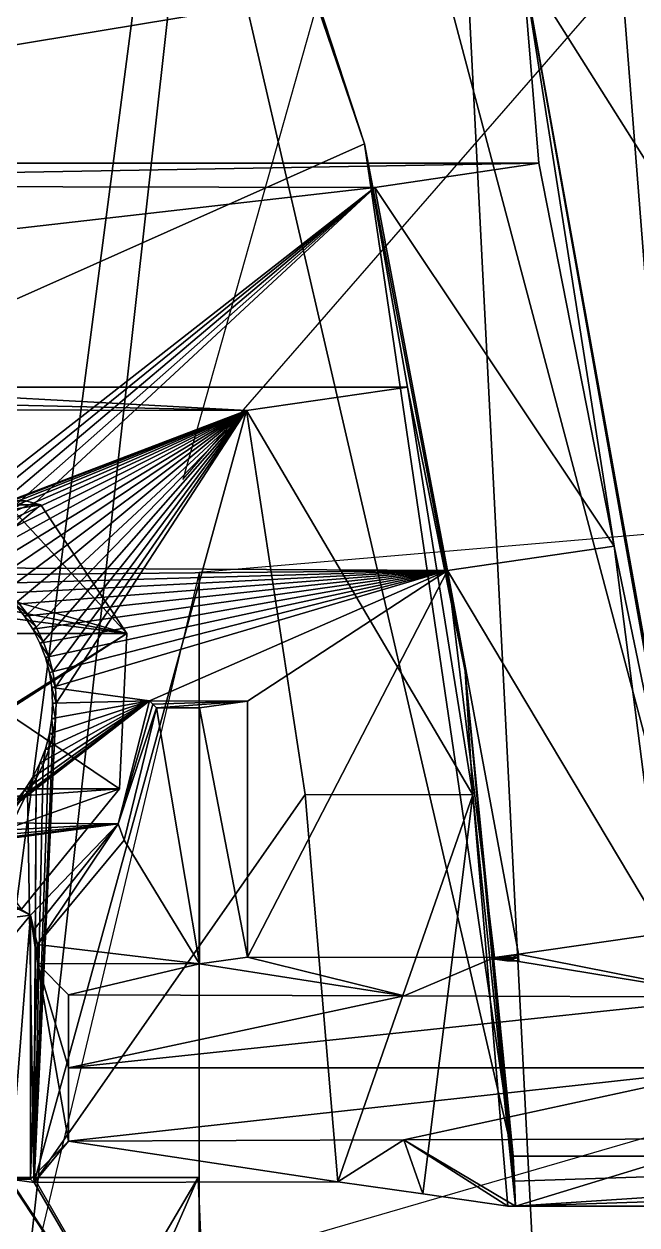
# Model space of a CAD drawing. Header units: millimetres. Extents: x -228 to 228, y -204 to 237.
# Drawn here: x 52.71 to 58.92, y 2.52 to 14.67 of the extents above; entities that cross this region are included whole.
import ezdxf

# ---------------------------------------------------------------- set-up
doc = ezdxf.new("R2010")
doc.units = ezdxf.units.MM
doc.header["$LTSCALE"] = 127.314815
for name, color, linetype in [('2216', 7, 'CONTINUOUS'), ('2518', 7, 'CONTINUOUS'), ('3519', 7, 'CONTINUOUS'), ('3522', 7, 'CONTINUOUS'), ('3524', 7, 'CONTINUOUS'), ('3601', 7, 'CONTINUOUS'), ('4976', 7, 'CONTINUOUS'), ('4977', 7, 'CONTINUOUS'), ('4992', 7, 'CONTINUOUS'), ('4993', 7, 'CONTINUOUS'), ('5003', 7, 'CONTINUOUS'), ('5004', 7, 'CONTINUOUS'), ('5005', 7, 'CONTINUOUS'), ('5007', 7, 'CONTINUOUS'), ('5008', 7, 'CONTINUOUS'), ('5084', 7, 'CONTINUOUS'), ('5085', 7, 'CONTINUOUS'), ('5086', 7, 'CONTINUOUS'), ('5092', 7, 'CONTINUOUS'), ('5093', 7, 'CONTINUOUS'), ('5094', 7, 'CONTINUOUS'), ('5098', 7, 'CONTINUOUS'), ('5128', 7, 'CONTINUOUS'), ('5129', 7, 'CONTINUOUS'), ('5130', 7, 'CONTINUOUS'), ('5131', 7, 'CONTINUOUS'), ('5133', 7, 'CONTINUOUS'), ('5142', 7, 'CONTINUOUS'), ('5146', 7, 'CONTINUOUS'), ('5147', 7, 'CONTINUOUS'), ('5157', 7, 'CONTINUOUS'), ('5171', 7, 'CONTINUOUS'), ('5202', 7, 'CONTINUOUS'), ('5204', 7, 'CONTINUOUS'), ('5205', 7, 'CONTINUOUS'), ('5213', 7, 'CONTINUOUS'), ('5279', 7, 'CONTINUOUS')]:
    doc.layers.add(name, color=color, linetype=linetype)

msp = doc.modelspace()

# ---------------------------------------------------------------- linework, layer by layer
at = {"layer": '2216', "color": 5, "linetype": 'Continuous'}
msp.add_3dface([(93.569, 13.453, 1086.02), (47.289, 0, 1088.256), (93.569, -13.453, 1086.02), (93.569, 13.453, 1086.02)], dxfattribs=at)
at = {"layer": '2518', "color": 6, "linetype": 'Continuous'}
for points in [[(61.41, 18.205, 1082.098), (58.426, 24.607, 1082.005), (54.318, 10.061, 1080.601), (61.41, 18.205, 1082.098)], [(54.485, -9.124, 1080.601), (65.215, 10.034, 1082.358), (54.484, 9.123, 1080.601), (54.485, -9.124, 1080.601)], [(65.651, 9.098, 1082.395), (65.215, 10.034, 1082.358), (54.485, -9.124, 1080.601), (65.651, 9.098, 1082.395)], [(50.301, -8.37, 1079.699), (54.485, -9.124, 1080.601), (54.484, 9.123, 1080.601), (50.301, -8.37, 1079.699)]]:
    msp.add_3dface(points, dxfattribs=at)
at = {"layer": '3519', "color": 5, "linetype": 'Continuous'}
for points in [[(59.386, -27.633, 1032.99), (47.482, -45.119, 1032.99), (56.261, 33.54, 1032.99), (59.386, -27.633, 1032.99)], [(56.261, 33.54, 1032.99), (47.482, -45.119, 1032.99), (52.366, 3.754, 1032.99), (56.261, 33.54, 1032.99)], [(52.705, 22.987, 1032.99), (56.261, 33.54, 1032.99), (52.366, 3.754, 1032.99), (52.705, 22.987, 1032.99)], [(64.017, 13.86, 1032.99), (59.386, -27.633, 1032.99), (56.261, 33.54, 1032.99), (64.017, 13.86, 1032.99)]]:
    msp.add_3dface(points, dxfattribs=at)
at = {"layer": '3522', "color": 5, "linetype": 'Continuous'}
msp.add_3dface([(56.691, 33.796, 1035.99), (82.007, 14.729, 1035.99), (64.505, 13.966, 1035.99), (56.691, 33.796, 1035.99)], dxfattribs=at)
at = {"layer": '3524', "color": 5, "linetype": 'Continuous'}
for points in [[(56.691, 33.796, 1035.99), (64.505, 13.966, 1035.99), (56.691, 33.796, 1033.49), (56.691, 33.796, 1035.99)], [(56.691, 33.796, 1033.49), (64.505, 13.966, 1035.99), (64.505, 13.966, 1033.49), (56.691, 33.796, 1033.49)]]:
    msp.add_3dface(points, dxfattribs=at)
at = {"layer": '3601', "color": 5, "linetype": 'Continuous'}
for points in [[(56.261, 33.54, 1032.99), (56.691, 33.796, 1033.49), (64.505, 13.966, 1033.49), (56.261, 33.54, 1032.99)], [(64.017, 13.86, 1032.99), (56.261, 33.54, 1032.99), (64.505, 13.966, 1033.49), (64.017, 13.86, 1032.99)]]:
    msp.add_3dface(points, dxfattribs=at)
at = {"layer": '4976', "color": 6, "linetype": 'Continuous'}
for points in [[(50.105, 3, 1074.589), (54.604, -0.116, 1038.948), (50.017, 5.275, 1074.578), (50.105, 3, 1074.589)], [(50.017, 5.275, 1074.578), (54.604, -0.116, 1038.948), (52.542, 3, 1054.738), (50.017, 5.275, 1074.578)], [(50.052, -0.116, 1076.019), (54.604, -0.116, 1038.948), (50.105, 3, 1074.589), (50.052, -0.116, 1076.019)], [(54.604, -0.116, 1038.948), (52.567, 2.984, 1054.54), (52.542, 3, 1054.738), (54.604, -0.116, 1038.948)], [(52.812, 2.949, 1052.555), (52.567, 2.984, 1054.54), (54.604, -0.116, 1038.948), (52.812, 2.949, 1052.555)], [(52.811, 3, 1052.553), (52.812, 2.949, 1052.555), (54.604, -0.116, 1038.948), (52.811, 3, 1052.553)], [(54.474, 3, 1039.003), (52.811, 3, 1052.553), (54.604, -0.116, 1038.948), (54.474, 3, 1039.003)]]:
    msp.add_3dface(points, dxfattribs=at)
at = {"layer": '4977', "color": 6, "linetype": 'Continuous'}
for points in [[(50.443, 9.808, 1074.63), (51.314, 8.503, 1074.737), (52.881, 9.808, 1054.78), (50.443, 9.808, 1074.63)], [(52.881, 9.808, 1054.78), (51.314, 8.503, 1074.737), (53.752, 8.503, 1054.886), (52.881, 9.808, 1054.78)], [(51.314, 8.503, 1074.737), (51.239, 6.932, 1074.728), (53.752, 8.503, 1054.886), (51.314, 8.503, 1074.737)], [(53.752, 8.503, 1054.886), (51.239, 6.932, 1074.728), (53.677, 6.932, 1054.877), (53.752, 8.503, 1054.886)], [(50.248, 5.717, 1074.606), (52.685, 5.717, 1054.756), (53.677, 6.932, 1054.877), (50.248, 5.717, 1074.606)], [(51.239, 6.932, 1074.728), (50.248, 5.717, 1074.606), (53.677, 6.932, 1054.877), (51.239, 6.932, 1074.728)]]:
    msp.add_3dface(points, dxfattribs=at)
at = {"layer": '4992', "color": 6, "linetype": 'Continuous'}
for points in [[(52.811, 3, 1052.553), (54.474, 3, 1039.003), (50.824, 3, 1052.31), (52.811, 3, 1052.553)], [(54.474, 3, 1039.003), (52.458, 3, 1039.003), (50.824, 3, 1052.31), (54.474, 3, 1039.003)]]:
    msp.add_3dface(points, dxfattribs=at)
at = {"layer": '4993', "color": 6, "linetype": 'Continuous'}
for points in [[(52.881, 9.808, 1054.78), (52.592, 9.758, 1054.744), (52.726, 9.847, 1054.761), (52.881, 9.808, 1054.78)], [(52.592, 9.758, 1054.744), (53.752, 8.503, 1054.886), (52.093, 8.975, 1054.683), (52.592, 9.758, 1054.744)], [(52.881, 9.808, 1054.78), (53.752, 8.503, 1054.886), (52.592, 9.758, 1054.744), (52.881, 9.808, 1054.78)], [(52.093, 8.975, 1054.683), (53.752, 8.503, 1054.886), (52.063, 8.839, 1054.679), (52.093, 8.975, 1054.683)], [(53.752, 8.503, 1054.886), (52.129, 8.716, 1054.687), (52.063, 8.839, 1054.679), (53.752, 8.503, 1054.886)], [(53.752, 8.503, 1054.886), (52.522, 7.713, 1054.736), (52.129, 8.716, 1054.687), (53.752, 8.503, 1054.886)], [(53.752, 8.503, 1054.886), (53.677, 6.932, 1054.877), (52.522, 7.713, 1054.736), (53.752, 8.503, 1054.886)], [(53.677, 6.932, 1054.877), (51.937, 6.809, 1054.664), (52.522, 7.713, 1054.736), (53.677, 6.932, 1054.877)], [(53.677, 6.932, 1054.877), (52.685, 5.717, 1054.756), (51.937, 6.809, 1054.664), (53.677, 6.932, 1054.877)]]:
    msp.add_3dface(points, dxfattribs=at)
at = {"layer": '5003', "color": 6, "linetype": 'Continuous'}
for points in [[(50.629, 10.998, 1039.01), (52.648, 23.733, 1039.01), (56.159, 13.46, 1039.01), (50.629, 10.998, 1039.01)], [(56.594, 10.998, 1039.01), (50.629, 10.998, 1039.01), (56.159, 13.46, 1039.01), (56.594, 10.998, 1039.01)], [(57.176, 8.122, 1039.01), (56.594, 10.998, 1039.01), (56.159, 13.46, 1039.01), (57.176, 8.122, 1039.01)], [(57.255, 6.873, 1039.01), (56.594, 10.998, 1039.01), (57.176, 8.122, 1039.01), (57.255, 6.873, 1039.01)], [(57.686, 2.712, 1039.01), (57.255, 6.873, 1039.01), (57.176, 8.122, 1039.01), (57.686, 2.712, 1039.01)], [(57.609, 2.712, 1039.01), (57.255, 6.873, 1039.01), (57.686, 2.712, 1039.01), (57.609, 2.712, 1039.01)]]:
    msp.add_3dface(points, dxfattribs=at)
at = {"layer": '5004', "color": 6, "linetype": 'Continuous'}
for points in [[(45.363, 13.262, 1041.01), (57.755, 15.311, 1041.01), (48.717, 18.909, 1041.01), (45.363, 13.262, 1041.01)], [(57.922, 13.262, 1041.01), (57.755, 15.311, 1041.01), (45.363, 13.262, 1041.01), (57.922, 13.262, 1041.01)], [(59.499, 5.471, 1041.01), (57.755, 15.311, 1041.01), (58.686, 9.387, 1041.01), (59.499, 5.471, 1041.01)], [(58.686, 9.387, 1041.01), (57.755, 15.311, 1041.01), (57.922, 13.262, 1041.01), (58.686, 9.387, 1041.01)], [(59.187, 5.471, 1041.01), (59.499, 5.471, 1041.01), (58.686, 9.387, 1041.01), (59.187, 5.471, 1041.01)]]:
    msp.add_3dface(points, dxfattribs=at)
at = {"layer": '5005', "color": 6, "linetype": 'Continuous'}
for points in [[(52.776, 2.984, 1054.565), (52.812, 2.949, 1052.555), (53.161, 3.369, 1076.637), (52.776, 2.984, 1054.565)], [(53.161, 3.369, 1076.637), (52.812, 2.949, 1052.555), (55.887, 2.955, 1052.932), (53.161, 3.369, 1076.637)], [(56.556, 3.381, 1077.332), (53.161, 3.369, 1076.637), (55.887, 2.955, 1052.932), (56.556, 3.381, 1077.332)], [(56.748, 2.834, 1045.972), (56.556, 3.381, 1077.332), (55.887, 2.955, 1052.932), (56.748, 2.834, 1045.972)], [(56.556, 3.381, 1077.332), (57.686, 2.712, 1039.01), (59.916, 3.392, 1077.945), (56.556, 3.381, 1077.332)], [(57.609, 2.712, 1039.01), (57.686, 2.712, 1039.01), (56.556, 3.381, 1077.332), (57.609, 2.712, 1039.01)], [(57.609, 2.712, 1039.01), (56.556, 3.381, 1077.332), (56.748, 2.834, 1045.972), (57.609, 2.712, 1039.01)], [(57.686, 2.712, 1039.01), (65.394, 2.712, 1039.01), (59.916, 3.392, 1077.945), (57.686, 2.712, 1039.01)], [(52.567, 2.984, 1054.54), (52.812, 2.949, 1052.555), (52.776, 2.984, 1054.565), (52.567, 2.984, 1054.54)]]:
    msp.add_3dface(points, dxfattribs=at)
at = {"layer": '5007', "color": 6, "linetype": 'Continuous'}
for points in [[(56.558, 4.837, 1077.352), (53.162, 4.849, 1076.662), (53.161, 4.109, 1076.648), (56.558, 4.837, 1077.352)], [(59.916, 4.826, 1077.962), (56.558, 4.837, 1077.352), (53.161, 4.109, 1076.648), (59.916, 4.826, 1077.962)], [(59.916, 4.826, 1077.962), (53.161, 4.109, 1076.648), (59.916, 4.109, 1077.952), (59.916, 4.826, 1077.962)], [(53.161, 3.369, 1076.637), (56.556, 3.381, 1077.332), (59.916, 4.109, 1077.952), (53.161, 3.369, 1076.637)], [(53.161, 4.109, 1076.648), (53.161, 3.369, 1076.637), (59.916, 4.109, 1077.952), (53.161, 4.109, 1076.648)], [(56.556, 3.381, 1077.332), (59.916, 3.392, 1077.945), (59.916, 4.109, 1077.952), (56.556, 3.381, 1077.332)]]:
    msp.add_3dface(points, dxfattribs=at)
at = {"layer": '5008', "color": 6, "linetype": 'Continuous'}
msp.add_3dface([(57.906, 26.056, 1040.41), (63.26, 5.492, 1040.41), (59.147, 26.284, 1075.51), (57.906, 26.056, 1040.41)], dxfattribs=at)
at = {"layer": '5084', "color": 6, "linetype": 'Continuous'}
for points in [[(62.004, 20.947, 1038.91), (65.368, 3.216, 1038.91), (53.197, 22.485, 1038.91), (62.004, 20.947, 1038.91)], [(53.197, 22.485, 1038.91), (65.368, 3.216, 1038.91), (57.664, 3.216, 1038.91), (53.197, 22.485, 1038.91)]]:
    msp.add_3dface(points, dxfattribs=at)
at = {"layer": '5085', "color": 6, "linetype": 'Continuous'}
for points in [[(56.159, 13.46, 1039.01), (52.648, 23.733, 1039.01), (53.197, 22.485, 1038.91), (56.159, 13.46, 1039.01)], [(56.159, 13.46, 1039.01), (53.197, 22.485, 1038.91), (57.664, 3.216, 1038.91), (56.159, 13.46, 1039.01)], [(57.176, 8.122, 1039.01), (56.159, 13.46, 1039.01), (57.664, 3.216, 1038.91), (57.176, 8.122, 1039.01)], [(57.686, 2.712, 1039.01), (57.176, 8.122, 1039.01), (57.676, 2.964, 1038.96), (57.686, 2.712, 1039.01)], [(57.176, 8.122, 1039.01), (57.664, 3.216, 1038.91), (57.676, 2.964, 1038.96), (57.176, 8.122, 1039.01)]]:
    msp.add_3dface(points, dxfattribs=at)
at = {"layer": '5086', "color": 6, "linetype": 'Continuous'}
for points in [[(57.664, 3.216, 1038.91), (65.368, 3.216, 1038.91), (57.676, 2.964, 1038.96), (57.664, 3.216, 1038.91)], [(65.368, 3.216, 1038.91), (57.686, 2.712, 1039.01), (57.676, 2.964, 1038.96), (65.368, 3.216, 1038.91)], [(57.686, 2.712, 1039.01), (65.368, 3.216, 1038.91), (65.381, 2.964, 1038.96), (57.686, 2.712, 1039.01)], [(65.394, 2.712, 1039.01), (57.686, 2.712, 1039.01), (65.381, 2.964, 1038.96), (65.394, 2.712, 1039.01)]]:
    msp.add_3dface(points, dxfattribs=at)
at = {"layer": '5092', "color": 6, "linetype": 'Continuous'}
for points in [[(56.594, 10.998, 1039.01), (57.255, 6.873, 1039.01), (54.963, 10.76, 1052.681), (56.594, 10.998, 1039.01)], [(54.963, 10.76, 1052.681), (57.255, 6.873, 1039.01), (55.558, 6.874, 1052.823), (54.963, 10.76, 1052.681)], [(57.255, 6.873, 1039.01), (55.887, 2.955, 1052.932), (55.558, 6.874, 1052.823), (57.255, 6.873, 1039.01)], [(55.887, 2.955, 1052.932), (57.255, 6.873, 1039.01), (56.748, 2.834, 1045.972), (55.887, 2.955, 1052.932)], [(57.609, 2.712, 1039.01), (56.748, 2.834, 1045.972), (57.255, 6.873, 1039.01), (57.609, 2.712, 1039.01)]]:
    msp.add_3dface(points, dxfattribs=at)
at = {"layer": '5093', "color": 6, "linetype": 'Continuous'}
for points in [[(45.198, 13.041, 1053.635), (43.446, 11.549, 1053.42), (56.261, 13.018, 1054.993), (45.198, 13.041, 1053.635)], [(43.446, 11.549, 1053.42), (51.5, 9.3, 1054.409), (56.261, 13.018, 1054.993), (43.446, 11.549, 1053.42)], [(51.5, 9.3, 1054.409), (51.657, 9.292, 1054.428), (56.261, 13.018, 1054.993), (51.5, 9.3, 1054.409)], [(51.657, 9.292, 1054.428), (51.813, 9.267, 1054.447), (56.261, 13.018, 1054.993), (51.657, 9.292, 1054.428)], [(51.813, 9.267, 1054.447), (51.965, 9.226, 1054.466), (56.261, 13.018, 1054.993), (51.813, 9.267, 1054.447)], [(51.965, 9.226, 1054.466), (52.112, 9.169, 1054.484), (56.261, 13.018, 1054.993), (51.965, 9.226, 1054.466)], [(56.261, 13.018, 1054.993), (52.112, 9.169, 1054.484), (56.997, 9.142, 1055.083), (56.261, 13.018, 1054.993)], [(52.112, 9.169, 1054.484), (52.252, 9.098, 1054.501), (56.997, 9.142, 1055.083), (52.112, 9.169, 1054.484)], [(52.252, 9.098, 1054.501), (52.384, 9.012, 1054.517), (56.997, 9.142, 1055.083), (52.252, 9.098, 1054.501)], [(52.384, 9.012, 1054.517), (52.506, 8.912, 1054.532), (56.997, 9.142, 1055.083), (52.384, 9.012, 1054.517)], [(52.506, 8.912, 1054.532), (52.617, 8.801, 1054.546), (56.997, 9.142, 1055.083), (52.506, 8.912, 1054.532)], [(52.617, 8.801, 1054.546), (52.715, 8.679, 1054.558), (56.997, 9.142, 1055.083), (52.617, 8.801, 1054.546)], [(52.715, 8.679, 1054.558), (52.8, 8.548, 1054.568), (56.997, 9.142, 1055.083), (52.715, 8.679, 1054.558)], [(52.8, 8.548, 1054.568), (52.871, 8.408, 1054.577), (56.997, 9.142, 1055.083), (52.8, 8.548, 1054.568)], [(52.871, 8.408, 1054.577), (52.927, 8.262, 1054.584), (56.997, 9.142, 1055.083), (52.871, 8.408, 1054.577)], [(52.927, 8.262, 1054.584), (52.968, 8.11, 1054.589), (56.997, 9.142, 1055.083), (52.927, 8.262, 1054.584)], [(52.968, 8.11, 1054.589), (52.992, 7.957, 1054.592), (56.997, 9.142, 1055.083), (52.968, 8.11, 1054.589)], [(56.997, 9.142, 1055.083), (52.992, 7.957, 1054.592), (53.981, 7.823, 1054.713), (56.997, 9.142, 1055.083)], [(54.974, 7.821, 1054.835), (56.997, 9.142, 1055.083), (53.981, 7.823, 1054.713), (54.974, 7.821, 1054.835)], [(54.974, 5.23, 1054.835), (57.474, 5.225, 1055.142), (56.997, 9.142, 1055.083), (54.974, 5.23, 1054.835)], [(54.974, 5.23, 1054.835), (56.997, 9.142, 1055.083), (54.974, 7.821, 1054.835), (54.974, 5.23, 1054.835)], [(52.992, 7.957, 1054.592), (53, 7.8, 1054.593), (53.981, 7.823, 1054.713), (52.992, 7.957, 1054.592)], [(52.506, 6.688, 1054.532), (52.384, 6.588, 1054.517), (53.981, 7.823, 1054.713), (52.506, 6.688, 1054.532)], [(53.981, 7.823, 1054.713), (52.384, 6.588, 1054.517), (53.665, 6.578, 1054.674), (53.981, 7.823, 1054.713)], [(52.617, 6.799, 1054.546), (52.506, 6.688, 1054.532), (53.981, 7.823, 1054.713), (52.617, 6.799, 1054.546)], [(52.715, 6.921, 1054.558), (52.617, 6.799, 1054.546), (53.981, 7.823, 1054.713), (52.715, 6.921, 1054.558)], [(52.8, 7.052, 1054.568), (52.715, 6.921, 1054.558), (53.981, 7.823, 1054.713), (52.8, 7.052, 1054.568)], [(52.871, 7.192, 1054.577), (52.8, 7.052, 1054.568), (53.981, 7.823, 1054.713), (52.871, 7.192, 1054.577)], [(52.927, 7.338, 1054.584), (52.871, 7.192, 1054.577), (53.981, 7.823, 1054.713), (52.927, 7.338, 1054.584)], [(52.968, 7.49, 1054.589), (52.927, 7.338, 1054.584), (53.981, 7.823, 1054.713), (52.968, 7.49, 1054.589)], [(52.992, 7.643, 1054.592), (52.968, 7.49, 1054.589), (53.981, 7.823, 1054.713), (52.992, 7.643, 1054.592)], [(53, 7.8, 1054.593), (52.992, 7.643, 1054.592), (53.981, 7.823, 1054.713), (53, 7.8, 1054.593)], [(51.813, 6.333, 1054.447), (51.657, 6.308, 1054.428), (53.665, 6.578, 1054.674), (51.813, 6.333, 1054.447)], [(53.665, 6.578, 1054.674), (51.657, 6.308, 1054.428), (52.776, 5.656, 1054.565), (53.665, 6.578, 1054.674)], [(51.965, 6.374, 1054.466), (51.813, 6.333, 1054.447), (53.665, 6.578, 1054.674), (51.965, 6.374, 1054.466)], [(52.112, 6.431, 1054.484), (51.965, 6.374, 1054.466), (53.665, 6.578, 1054.674), (52.112, 6.431, 1054.484)], [(52.252, 6.502, 1054.501), (52.112, 6.431, 1054.484), (53.665, 6.578, 1054.674), (52.252, 6.502, 1054.501)], [(52.384, 6.588, 1054.517), (52.252, 6.502, 1054.501), (53.665, 6.578, 1054.674), (52.384, 6.588, 1054.517)], [(51.5, 6.3, 1054.409), (50.294, 5.333, 1054.26), (52.776, 5.656, 1054.565), (51.5, 6.3, 1054.409)], [(51.657, 6.308, 1054.428), (51.5, 6.3, 1054.409), (52.776, 5.656, 1054.565), (51.657, 6.308, 1054.428)], [(50.294, 5.333, 1054.26), (50.58, 3, 1054.296), (52.776, 5.656, 1054.565), (50.294, 5.333, 1054.26)], [(50.58, 3, 1054.296), (52.567, 3, 1054.539), (52.776, 5.656, 1054.565), (50.58, 3, 1054.296)], [(52.567, 3, 1054.539), (52.776, 2.984, 1054.565), (52.776, 5.656, 1054.565), (52.567, 3, 1054.539)], [(52.567, 3, 1054.539), (52.567, 2.984, 1054.54), (52.776, 2.984, 1054.565), (52.567, 3, 1054.539)]]:
    msp.add_3dface(points, dxfattribs=at)
at = {"layer": '5094', "color": 6, "linetype": 'Continuous'}
for points in [[(58.686, 9.387, 1041.01), (57.922, 13.262, 1041.01), (56.261, 13.018, 1054.993), (58.686, 9.387, 1041.01)], [(58.686, 9.387, 1041.01), (56.261, 13.018, 1054.993), (56.997, 9.142, 1055.083), (58.686, 9.387, 1041.01)], [(59.187, 5.471, 1041.01), (58.686, 9.387, 1041.01), (56.997, 9.142, 1055.083), (59.187, 5.471, 1041.01)], [(59.187, 5.471, 1041.01), (56.997, 9.142, 1055.083), (57.715, 5.259, 1053.157), (59.187, 5.471, 1041.01)], [(57.474, 5.225, 1055.142), (57.715, 5.259, 1053.157), (56.997, 9.142, 1055.083), (57.474, 5.225, 1055.142)], [(57.474, 5.225, 1055.142), (57.718, 5.227, 1053.157), (57.715, 5.259, 1053.157), (57.474, 5.225, 1055.142)], [(57.474, 5.225, 1055.142), (57.476, 5.21, 1055.142), (57.718, 5.227, 1053.157), (57.474, 5.225, 1055.142)], [(57.476, 5.21, 1055.142), (57.721, 5.194, 1053.157), (57.718, 5.227, 1053.157), (57.476, 5.21, 1055.142)], [(57.476, 5.21, 1055.142), (57.599, 5.193, 1054.15), (57.721, 5.194, 1053.157), (57.476, 5.21, 1055.142)]]:
    msp.add_3dface(points, dxfattribs=at)
at = {"layer": '5098', "color": 6, "linetype": 'Continuous'}
for points in [[(52.776, 2.984, 1054.565), (52.846, 5.164, 1058.604), (52.776, 5.656, 1054.565), (52.776, 2.984, 1054.565)], [(52.776, 5.656, 1054.565), (52.846, 5.164, 1058.604), (52.81, 5.505, 1056.545), (52.776, 5.656, 1054.565)], [(52.846, 5.164, 1058.604), (52.846, 5.358, 1058.604), (52.81, 5.505, 1056.545), (52.846, 5.164, 1058.604)], [(52.846, 5.164, 1058.604), (52.776, 2.984, 1054.565), (53.161, 3.369, 1076.637), (52.846, 5.164, 1058.604)], [(53.162, 4.849, 1076.662), (52.846, 5.164, 1058.604), (53.161, 4.109, 1076.648), (53.162, 4.849, 1076.662)], [(52.846, 5.164, 1058.604), (53.161, 3.369, 1076.637), (53.161, 4.109, 1076.648), (52.846, 5.164, 1058.604)]]:
    msp.add_3dface(points, dxfattribs=at)
at = {"layer": '5128', "color": 6, "linetype": 'Continuous'}
for points in [[(57.476, 5.21, 1055.142), (57.474, 5.225, 1055.142), (57.715, 5.259, 1053.157), (57.476, 5.21, 1055.142)], [(57.599, 5.193, 1054.15), (57.476, 5.21, 1055.142), (57.715, 5.259, 1053.157), (57.599, 5.193, 1054.15)], [(57.718, 5.227, 1053.157), (57.599, 5.193, 1054.15), (57.715, 5.259, 1053.157), (57.718, 5.227, 1053.157)], [(57.721, 5.194, 1053.157), (57.599, 5.193, 1054.15), (57.718, 5.227, 1053.157), (57.721, 5.194, 1053.157)]]:
    msp.add_3dface(points, dxfattribs=at)
at = {"layer": '5129', "color": 6, "linetype": 'Continuous'}
for points in [[(57.715, 5.259, 1053.157), (59.916, 4.826, 1077.962), (59.187, 5.471, 1041.01), (57.715, 5.259, 1053.157)], [(54.486, 5.161, 1058.805), (56.558, 4.837, 1077.352), (54.974, 5.23, 1054.835), (54.486, 5.161, 1058.805)], [(56.558, 4.837, 1077.352), (57.474, 5.225, 1055.142), (54.974, 5.23, 1054.835), (56.558, 4.837, 1077.352)], [(57.715, 5.259, 1053.157), (57.474, 5.225, 1055.142), (59.916, 4.826, 1077.962), (57.715, 5.259, 1053.157)], [(52.846, 5.164, 1058.604), (53.162, 4.849, 1076.662), (54.486, 5.161, 1058.805), (52.846, 5.164, 1058.604)], [(53.162, 4.849, 1076.662), (56.558, 4.837, 1077.352), (54.486, 5.161, 1058.805), (53.162, 4.849, 1076.662)], [(59.916, 4.826, 1077.962), (57.474, 5.225, 1055.142), (56.558, 4.837, 1077.352), (59.916, 4.826, 1077.962)]]:
    msp.add_3dface(points, dxfattribs=at)
at = {"layer": '5130', "color": 6, "linetype": 'Continuous'}
for points in [[(59.518, 5.492, 1040.41), (57.906, 26.056, 1040.41), (54.407, 24.748, 1040.41), (59.518, 5.492, 1040.41)], [(63.26, 5.492, 1040.41), (57.906, 26.056, 1040.41), (59.518, 5.492, 1040.41), (63.26, 5.492, 1040.41)]]:
    msp.add_3dface(points, dxfattribs=at)
at = {"layer": '5131', "color": 6, "linetype": 'Continuous'}
for points in [[(57.755, 15.311, 1041.01), (59.518, 5.492, 1040.41), (54.407, 24.748, 1040.41), (57.755, 15.311, 1041.01)], [(57.755, 15.311, 1041.01), (59.499, 5.471, 1041.01), (59.518, 5.492, 1040.41), (57.755, 15.311, 1041.01)]]:
    msp.add_3dface(points, dxfattribs=at)
at = {"layer": '5133', "color": 6, "linetype": 'Continuous'}
for points in [[(45.317, 10.78, 1051.496), (54.963, 10.76, 1052.681), (51.022, 9.261, 1052.224), (45.317, 10.78, 1051.496)], [(54.963, 10.76, 1052.681), (51.178, 9.303, 1052.242), (51.022, 9.261, 1052.224), (54.963, 10.76, 1052.681)], [(54.963, 10.76, 1052.681), (51.337, 9.328, 1052.261), (51.178, 9.303, 1052.242), (54.963, 10.76, 1052.681)], [(54.963, 10.76, 1052.681), (51.498, 9.337, 1052.281), (51.337, 9.328, 1052.261), (54.963, 10.76, 1052.681)], [(54.963, 10.76, 1052.681), (51.659, 9.329, 1052.301), (51.498, 9.337, 1052.281), (54.963, 10.76, 1052.681)], [(54.963, 10.76, 1052.681), (51.819, 9.304, 1052.321), (51.659, 9.329, 1052.301), (54.963, 10.76, 1052.681)], [(54.963, 10.76, 1052.681), (51.975, 9.262, 1052.341), (51.819, 9.304, 1052.321), (54.963, 10.76, 1052.681)], [(54.963, 10.76, 1052.681), (52.126, 9.204, 1052.36), (51.975, 9.262, 1052.341), (54.963, 10.76, 1052.681)], [(54.963, 10.76, 1052.681), (52.27, 9.13, 1052.379), (52.126, 9.204, 1052.36), (54.963, 10.76, 1052.681)], [(54.963, 10.76, 1052.681), (52.405, 9.043, 1052.397), (52.27, 9.13, 1052.379), (54.963, 10.76, 1052.681)], [(54.963, 10.76, 1052.681), (52.53, 8.941, 1052.415), (52.405, 9.043, 1052.397), (54.963, 10.76, 1052.681)], [(54.963, 10.76, 1052.681), (52.644, 8.827, 1052.431), (52.53, 8.941, 1052.415), (54.963, 10.76, 1052.681)], [(54.963, 10.76, 1052.681), (52.745, 8.701, 1052.445), (52.644, 8.827, 1052.431), (54.963, 10.76, 1052.681)], [(54.963, 10.76, 1052.681), (52.832, 8.567, 1052.458), (52.745, 8.701, 1052.445), (54.963, 10.76, 1052.681)], [(52.812, 2.949, 1052.555), (54.963, 10.76, 1052.681), (55.558, 6.874, 1052.823), (52.812, 2.949, 1052.555)], [(54.963, 10.76, 1052.681), (52.812, 2.949, 1052.555), (53.037, 7.8, 1052.497), (54.963, 10.76, 1052.681)], [(54.963, 10.76, 1052.681), (52.905, 8.423, 1052.47), (52.832, 8.567, 1052.458), (54.963, 10.76, 1052.681)], [(54.963, 10.76, 1052.681), (52.962, 8.273, 1052.479), (52.905, 8.423, 1052.47), (54.963, 10.76, 1052.681)], [(54.963, 10.76, 1052.681), (53.003, 8.118, 1052.487), (52.962, 8.273, 1052.479), (54.963, 10.76, 1052.681)], [(54.963, 10.76, 1052.681), (53.028, 7.961, 1052.493), (53.003, 8.118, 1052.487), (54.963, 10.76, 1052.681)], [(54.963, 10.76, 1052.681), (53.037, 7.8, 1052.497), (53.028, 7.961, 1052.493), (54.963, 10.76, 1052.681)], [(53.037, 7.8, 1052.497), (52.812, 2.949, 1052.555), (53.028, 7.639, 1052.499), (53.037, 7.8, 1052.497)], [(52.812, 2.949, 1052.555), (53.003, 7.482, 1052.498), (53.028, 7.639, 1052.499), (52.812, 2.949, 1052.555)], [(52.812, 2.949, 1052.555), (52.962, 7.327, 1052.496), (53.003, 7.482, 1052.498), (52.812, 2.949, 1052.555)], [(52.812, 2.949, 1052.555), (52.905, 7.178, 1052.492), (52.962, 7.327, 1052.496), (52.812, 2.949, 1052.555)], [(52.812, 2.949, 1052.555), (52.832, 7.035, 1052.485), (52.905, 7.178, 1052.492), (52.812, 2.949, 1052.555)], [(52.811, 3, 1052.553), (52.745, 6.9, 1052.477), (52.832, 7.035, 1052.485), (52.811, 3, 1052.553)], [(52.812, 2.949, 1052.555), (52.811, 3, 1052.553), (52.832, 7.035, 1052.485), (52.812, 2.949, 1052.555)], [(52.811, 3, 1052.553), (50.824, 3, 1052.31), (52.745, 6.9, 1052.477), (52.811, 3, 1052.553)], [(50.824, 3, 1052.31), (52.644, 6.775, 1052.467), (52.745, 6.9, 1052.477), (50.824, 3, 1052.31)], [(55.887, 2.955, 1052.932), (52.812, 2.949, 1052.555), (55.558, 6.874, 1052.823), (55.887, 2.955, 1052.932)]]:
    msp.add_3dface(points, dxfattribs=at)
at = {"layer": '5142', "color": 6, "linetype": 'Continuous'}
for points in [[(57.922, 13.262, 1041.01), (45.363, 13.262, 1041.01), (45.198, 13.041, 1053.635), (57.922, 13.262, 1041.01)], [(57.922, 13.262, 1041.01), (45.198, 13.041, 1053.635), (56.261, 13.018, 1054.993), (57.922, 13.262, 1041.01)]]:
    msp.add_3dface(points, dxfattribs=at)
at = {"layer": '5146', "color": 6, "linetype": 'Continuous'}
for points in [[(52.745, 8.701, 1052.445), (52.617, 8.801, 1054.546), (52.644, 8.827, 1052.431), (52.745, 8.701, 1052.445)], [(52.715, 8.679, 1054.558), (52.617, 8.801, 1054.546), (52.745, 8.701, 1052.445), (52.715, 8.679, 1054.558)], [(52.832, 8.567, 1052.458), (52.715, 8.679, 1054.558), (52.745, 8.701, 1052.445), (52.832, 8.567, 1052.458)], [(52.8, 8.548, 1054.568), (52.715, 8.679, 1054.558), (52.832, 8.567, 1052.458), (52.8, 8.548, 1054.568)], [(52.905, 8.423, 1052.47), (52.8, 8.548, 1054.568), (52.832, 8.567, 1052.458), (52.905, 8.423, 1052.47)], [(52.871, 8.408, 1054.577), (52.8, 8.548, 1054.568), (52.905, 8.423, 1052.47), (52.871, 8.408, 1054.577)], [(52.962, 8.273, 1052.479), (52.871, 8.408, 1054.577), (52.905, 8.423, 1052.47), (52.962, 8.273, 1052.479)], [(52.927, 8.262, 1054.584), (52.871, 8.408, 1054.577), (52.962, 8.273, 1052.479), (52.927, 8.262, 1054.584)], [(53.003, 8.118, 1052.487), (52.927, 8.262, 1054.584), (52.962, 8.273, 1052.479), (53.003, 8.118, 1052.487)], [(52.968, 8.11, 1054.589), (52.927, 8.262, 1054.584), (53.003, 8.118, 1052.487), (52.968, 8.11, 1054.589)], [(53.028, 7.961, 1052.493), (52.968, 8.11, 1054.589), (53.003, 8.118, 1052.487), (53.028, 7.961, 1052.493)], [(52.992, 7.957, 1054.592), (52.968, 8.11, 1054.589), (53.028, 7.961, 1052.493), (52.992, 7.957, 1054.592)], [(53.037, 7.8, 1052.497), (52.992, 7.957, 1054.592), (53.028, 7.961, 1052.493), (53.037, 7.8, 1052.497)], [(53, 7.8, 1054.593), (52.992, 7.957, 1054.592), (53.037, 7.8, 1052.497), (53, 7.8, 1054.593)]]:
    msp.add_3dface(points, dxfattribs=at)
at = {"layer": '5147', "color": 6, "linetype": 'Continuous'}
for points in [[(52.992, 7.643, 1054.592), (53, 7.8, 1054.593), (53.028, 7.639, 1052.499), (52.992, 7.643, 1054.592)], [(53, 7.8, 1054.593), (53.037, 7.8, 1052.497), (53.028, 7.639, 1052.499), (53, 7.8, 1054.593)], [(52.968, 7.49, 1054.589), (52.992, 7.643, 1054.592), (53.003, 7.482, 1052.498), (52.968, 7.49, 1054.589)], [(53.003, 7.482, 1052.498), (52.992, 7.643, 1054.592), (53.028, 7.639, 1052.499), (53.003, 7.482, 1052.498)], [(52.927, 7.338, 1054.584), (52.968, 7.49, 1054.589), (52.962, 7.327, 1052.496), (52.927, 7.338, 1054.584)], [(52.962, 7.327, 1052.496), (52.968, 7.49, 1054.589), (53.003, 7.482, 1052.498), (52.962, 7.327, 1052.496)], [(52.871, 7.192, 1054.577), (52.927, 7.338, 1054.584), (52.905, 7.178, 1052.492), (52.871, 7.192, 1054.577)], [(52.905, 7.178, 1052.492), (52.927, 7.338, 1054.584), (52.962, 7.327, 1052.496), (52.905, 7.178, 1052.492)], [(52.8, 7.052, 1054.568), (52.871, 7.192, 1054.577), (52.832, 7.035, 1052.485), (52.8, 7.052, 1054.568)], [(52.832, 7.035, 1052.485), (52.871, 7.192, 1054.577), (52.905, 7.178, 1052.492), (52.832, 7.035, 1052.485)], [(52.715, 6.921, 1054.558), (52.8, 7.052, 1054.568), (52.745, 6.9, 1052.477), (52.715, 6.921, 1054.558)], [(52.745, 6.9, 1052.477), (52.8, 7.052, 1054.568), (52.832, 7.035, 1052.485), (52.745, 6.9, 1052.477)], [(52.617, 6.799, 1054.546), (52.715, 6.921, 1054.558), (52.644, 6.775, 1052.467), (52.617, 6.799, 1054.546)], [(52.644, 6.775, 1052.467), (52.715, 6.921, 1054.558), (52.745, 6.9, 1052.477), (52.644, 6.775, 1052.467)]]:
    msp.add_3dface(points, dxfattribs=at)
at = {"layer": '5157', "color": 6, "linetype": 'Continuous'}
for points in [[(44.663, 10.998, 1039.01), (50.629, 10.998, 1039.01), (54.963, 10.76, 1052.681), (44.663, 10.998, 1039.01)], [(45.317, 10.78, 1051.496), (44.663, 10.998, 1039.01), (54.963, 10.76, 1052.681), (45.317, 10.78, 1051.496)], [(50.629, 10.998, 1039.01), (56.594, 10.998, 1039.01), (54.963, 10.76, 1052.681), (50.629, 10.998, 1039.01)]]:
    msp.add_3dface(points, dxfattribs=at)
at = {"layer": '5171', "color": 6, "linetype": 'Continuous'}
for points in [[(50.443, 9.808, 1074.63), (52.726, 9.847, 1054.761), (50.288, 9.847, 1074.611), (50.443, 9.808, 1074.63)], [(52.726, 9.847, 1054.761), (52.592, 9.758, 1054.744), (50.288, 9.847, 1074.611), (52.726, 9.847, 1054.761)], [(50.443, 9.808, 1074.63), (52.881, 9.808, 1054.78), (52.726, 9.847, 1054.761), (50.443, 9.808, 1074.63)]]:
    msp.add_3dface(points, dxfattribs=at)
at = {"layer": '5202', "color": 6, "linetype": 'Continuous'}
for points in [[(53.723, 6.415, 1058.712), (54.486, 5.161, 1058.805), (54.051, 7.752, 1058.752), (53.723, 6.415, 1058.712)], [(54.051, 7.752, 1058.752), (54.486, 5.161, 1058.805), (54.486, 7.751, 1058.805), (54.051, 7.752, 1058.752)], [(52.846, 5.358, 1058.604), (54.486, 5.161, 1058.805), (53.723, 6.415, 1058.712), (52.846, 5.358, 1058.604)], [(52.846, 5.164, 1058.604), (54.486, 5.161, 1058.805), (52.846, 5.358, 1058.604), (52.846, 5.164, 1058.604)]]:
    msp.add_3dface(points, dxfattribs=at)
at = {"layer": '5204', "color": 6, "linetype": 'Continuous'}
for points in [[(54.974, 5.23, 1054.835), (54.974, 7.821, 1054.835), (54.486, 7.751, 1058.805), (54.974, 5.23, 1054.835)], [(54.486, 5.161, 1058.805), (54.974, 5.23, 1054.835), (54.486, 7.751, 1058.805), (54.486, 5.161, 1058.805)]]:
    msp.add_3dface(points, dxfattribs=at)
at = {"layer": '5205', "color": 6, "linetype": 'Continuous'}
for points in [[(53.981, 7.823, 1054.713), (53.665, 6.578, 1054.674), (54.016, 7.788, 1056.711), (53.981, 7.823, 1054.713)], [(53.665, 6.578, 1054.674), (54.051, 7.752, 1058.752), (54.016, 7.788, 1056.711), (53.665, 6.578, 1054.674)], [(53.665, 6.578, 1054.674), (53.723, 6.415, 1058.712), (54.051, 7.752, 1058.752), (53.665, 6.578, 1054.674)], [(53.665, 6.578, 1054.674), (52.776, 5.656, 1054.565), (52.81, 5.505, 1056.545), (53.665, 6.578, 1054.674)], [(52.846, 5.358, 1058.604), (53.665, 6.578, 1054.674), (52.81, 5.505, 1056.545), (52.846, 5.358, 1058.604)], [(53.665, 6.578, 1054.674), (52.846, 5.358, 1058.604), (53.723, 6.415, 1058.712), (53.665, 6.578, 1054.674)]]:
    msp.add_3dface(points, dxfattribs=at)
at = {"layer": '5213', "color": 6, "linetype": 'Continuous'}
for points in [[(54.974, 7.821, 1054.835), (53.981, 7.823, 1054.713), (54.016, 7.788, 1056.711), (54.974, 7.821, 1054.835)], [(54.051, 7.752, 1058.752), (54.974, 7.821, 1054.835), (54.016, 7.788, 1056.711), (54.051, 7.752, 1058.752)], [(54.974, 7.821, 1054.835), (54.051, 7.752, 1058.752), (54.486, 7.751, 1058.805), (54.974, 7.821, 1054.835)]]:
    msp.add_3dface(points, dxfattribs=at)
at = {"layer": '5279', "color": 6, "linetype": 'Continuous'}
for points in [[(51.293, -4.235, 1038.876), (54.474, 3, 1039.003), (54.604, -0.116, 1038.948), (51.293, -4.235, 1038.876)], [(54.474, 3, 1039.003), (51.293, -4.235, 1038.876), (52.59, -0.194, 1038.947), (54.474, 3, 1039.003)], [(54.474, 3, 1039.003), (52.59, -0.194, 1038.947), (52.458, 3, 1039.003), (54.474, 3, 1039.003)]]:
    msp.add_3dface(points, dxfattribs=at)

doc.saveas('drawing.dxf')
